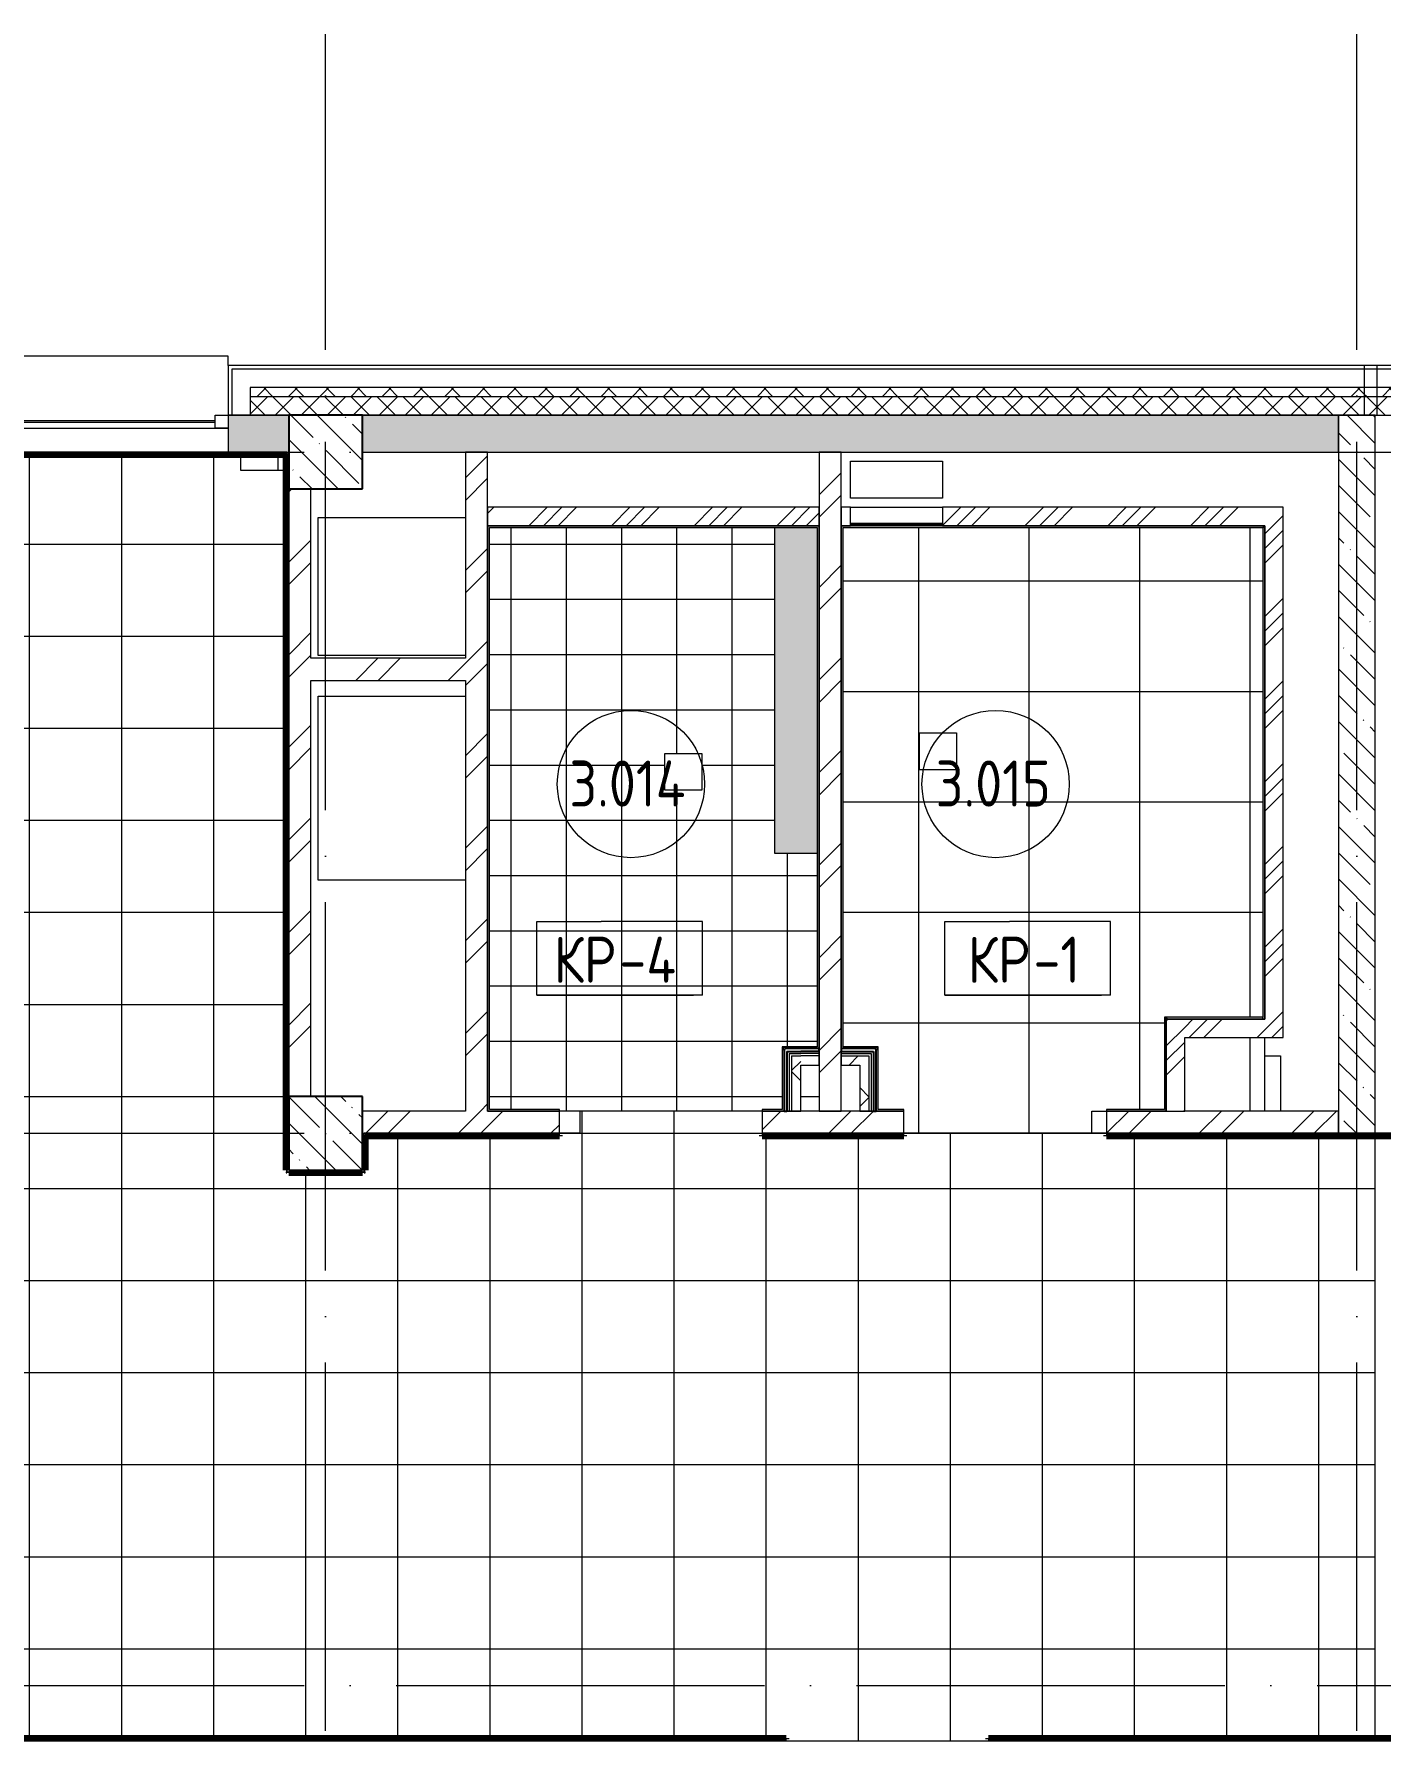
# Model space of a CAD drawing. Header units: millimetres. Extents: x 97 to 215964, y -4577 to 60645.
# Drawn here: x 120765 to 128078, y 51375 to 60645 of the extents above; entities that cross this region are included whole.
import ezdxf

# ---------------------------------------------------------------- set-up
doc = ezdxf.new("R2010")
doc.units = ezdxf.units.MM
doc.linetypes.add('ADSK_Линия сетки', pattern=[2500, 2000, -250, 0, -250])
for name, color, linetype, lineweight in [('A-AREA-____-IDEN', 2, 'Continuous', 20), ('A-FLOR-____-IDEN', 11, 'Continuous', 20), ('A-FLOR-____-OTLN', 192, 'Continuous', 9), ('A-FLOR-____-PATT', 8, 'Continuous', 9), ('A-GENM-____-MCUT', 13, 'Continuous', 9), ('A-GENM-____-OTLN', 13, 'Continuous', 9), ('A-GLAZ-____-MCUT', 151, 'Continuous', 9), ('A-GLAZ-____-OTLN', 151, 'Continuous', 9), ('A-WALL-____-MCUT', 113, 'Continuous', 9), ('A-WALL-____-PATT', 111, 'Continuous', 9), ('A-WALL-FNSH-MCUT', 113, 'Continuous', 9), ('I-WALL-____-OTLN', 2, 'Continuous', 9), ('S-COLS-____-MCUT', 52, 'Continuous', 9), ('S-COLS-____-OTLN', 52, 'Continuous', 9), ('S-GRID-____-OTLN', 1, 'Continuous', 9)]:
    doc.layers.add(name, color=color, linetype=linetype, lineweight=lineweight)
doc.styles.add('GOST Common', font='GOST_Common.ttf', dxfattribs={"width": 0.9, "height": 250})
pattern_1 = [(45, (0, 0), (-251.4472, 251.4472), []), (45, (0, 381), (-251.4472, 251.4472), [])]
pattern_2 = [(45, (0, 0), (-224.5064, 224.5064), []), (45, (79.38, 0), (0, 449.0128), []), (45, (-79.38, 0), (0, 449.0128), [])]
pattern_3 = [(135, (0, 0), (-84.85281, -84.85281), []), (225, (0, 0), (84.85281, -84.85281), [])]
pattern_4 = [(45, (0, 0), (-70.71068, 70.71068), []), (135, (0, 0), (-70.71068, -70.71068), [])]
pattern_5 = [(45, (0, 0), (-141.42136, 141.42136), []), (135, (0, 0), (-141.42136, -141.42136), [])]

# ---------------------------------------------------------------- blocks, each defined once
blk = doc.blocks.new('BSC_Колонна _Прямоугольная - 400x400-V58-О_АИ_ПП_8_400_Целиком')
at = {"layer": 'S-COLS-____-OTLN', "lineweight": 5}
h = blk.add_hatch(dxfattribs=at)
h.set_pattern_fill('FP_67', color=256, style=0, pattern_type=2)
h.set_pattern_definition([(135, (-63549.98, -58375), (-142.5619, -142.5619), []), (135, (-63407.42, -58375), (-142.5619, -142.5619), [252.016, -50.403, 3.353, -47.05])])
h.paths.add_polyline_path([(-200, -200), (200, -200), (200, 200), (-200, 200), (-200, -116.8)])
at = {"layer": 'S-COLS-____-MCUT', "color": 130, "lineweight": 25}
for p, q in [((200, 200), (-200, 200)), ((-200, 200), (-200, -200)), ((200, -200), (200, 200)), ((-200, -200), (200, -200))]:
    blk.add_line(p, q, dxfattribs=at)
blk = doc.blocks.new('BSC_Колонна _Прямоугольная - 400x400-V59-О_АИ_ПП_8_400_Целиком')
at = {"layer": 'S-COLS-____-OTLN', "lineweight": 5}
h = blk.add_hatch(dxfattribs=at)
h.set_pattern_fill('FP_68', color=256, style=0, pattern_type=2)
h.set_pattern_definition([(135, (-63549.98, -54675), (-142.5619, -142.5619), []), (135, (-63407.42, -54675), (-142.5619, -142.5619), [252.016, -50.403, 3.353, -47.05])])
h.paths.add_polyline_path([(-200, -200), (200, -200), (200, 200), (-200, 200), (-200, 163.6)])
at = {"layer": 'S-COLS-____-MCUT', "color": 130, "lineweight": 25}
for p, q in [((200, 200), (-200, 200)), ((-200, 200), (-200, -200)), ((200, -200), (200, 200)), ((-200, -200), (200, -200))]:
    blk.add_line(p, q, dxfattribs=at)
blk = doc.blocks.new('Окно_СКБ_1Ст1 - 120_Окно_СКБ_1Ст_1200_ОКп13-37619678-О_АИ_ПП_8_400_Целиком')
at = {"layer": 'A-GLAZ-____-MCUT', "color": 90}
for p, q in [((-600, -195), (-600, -125)), ((-600, -125), (-530, -125)), ((-530, -125), (-530, -195)), ((530, -195), (530, -125)), ((530, -125), (600, -125)), ((600, -125), (600, -195)), ((-530, -195), (-600, -195)), ((600, -195), (530, -195))]:
    blk.add_line(p, q, dxfattribs=at)
at = {"layer": 'A-GLAZ-____-MCUT', "color": 10, "lineweight": 5}
for p, q in [((530, -155), (-530, -155)), ((530, -165), (-530, -165))]:
    blk.add_line(p, q, dxfattribs=at)
at = {"layer": 'A-GLAZ-____-OTLN', "color": 10, "lineweight": 5}
blk.add_line((-600, -195), (600, -195), dxfattribs=at)
blk = doc.blocks.new('WNW_Отлив1 - Отлив_металлический 2-28598878-О_АИ_ПП_8_400_Целиком')
at = {"layer": 'A-GLAZ-____-OTLN', "color": 10, "lineweight": 5}
for p, q in [((600, 320), (-600, 320)), ((-600, 320), (-600, 270)), ((600, 270), (600, 320))]:
    blk.add_line(p, q, dxfattribs=at)
blk = doc.blocks.new('ASML_АР_Отделка Люка - ВО Отделка люков_Грунтовка 0_Шпатлевка 0_Окраска 0_0-42722003-О_АИ_ПП_8_400_Целиком')
at = {"layer": 'A-GENM-____-MCUT', "color": 130, "lineweight": 25}
for p, q in [((250, 3), (-250, 3)), ((-250, 3), (-250, 0)), ((250, 0), (250, 3)), ((-250, 0), (250, 0))]:
    blk.add_line(p, q, dxfattribs=at)
blk = doc.blocks.new('0083_СОШ675_АР_R22_rvt-1-О_АИ_ПП_8_400_Целиком')
at = {"layer": 'A-FLOR-____-PATT', "lineweight": 5}
h = blk.add_hatch(color=221, dxfattribs=at)
h.paths.add_polyline_path([(66139, 56195), (66220, 56195), (66220, 57965), (65990, 57965), (65990, 56195)])
h.paths.add_polyline_path([(66230, 56195), (66230, 56195), (66230, 56792.7)])
at = {"layer": 'A-WALL-____-PATT', "lineweight": 5}
h = blk.add_hatch(dxfattribs=at)
h.set_pattern_fill('FP_9', color=10, style=0, pattern_type=2)
h.set_pattern_definition(pattern_3)
h.paths.add_polyline_path([(69260, 58675), (69260, 58725), (63140.2, 58725), (63140.2, 58675), (68654.6, 58675)])
h.paths.add_polyline_path([(61700.2, 58675), (61700.2, 58725), (61290, 58725), (61290, 58675), (61422.4, 58675)])
h.paths.add_polyline_path([(60150, 58675), (60150, 58725), (52970.2, 58725), (52970.2, 58675), (59850.2, 58675)])
h.paths.add_polyline_path([(49930.2, 58675), (49930.2, 58725), (48670.2, 58725), (48670.2, 58675), (49788.2, 58675)])
h.paths.add_polyline_path([(51070.2, 58675), (51480.2, 58675), (51480.2, 58725), (51070.2, 58725)])
h.paths.add_polyline_path([(44320.2, 58675), (45630.2, 58675), (45630.2, 58725), (44320.2, 58725)])
h.paths.add_polyline_path([(41280.2, 58675), (41280.2, 58725), (39970.2, 58725), (39970.2, 58675), (40983.8, 58675)])
h.paths.add_polyline_path([(36930, 58675), (36930, 58725), (35620.2, 58725), (35620.2, 58675), (36581.7, 58675)])
h.paths.add_polyline_path([(38468.3, 58675), (38480.2, 58675), (38480.2, 58725), (38070, 58725), (38070, 58675)])
h.paths.add_polyline_path([(32179.5, 58675), (32580.2, 58675), (32580.2, 58725), (31270, 58725), (31270, 58675), (31550.6, 58675)])
h.paths.add_polyline_path([(28230, 58675), (28230, 58725), (24015, 58725), (24015, 58675), (27148.5, 58675)])
h.paths.add_polyline_path([(22025, 58675), (22525, 58675), (22525, 58725), (22025, 58725)])
h.paths.add_polyline_path([(20885, 58675), (20885, 58725), (12870, 58725), (12870, 58675), (20859.7, 58675)])
h.paths.add_polyline_path([(9539.8, 58675), (9830, 58675), (9830, 58725), (8870, 58725), (8870, 58675), (8911, 58675)])
h.paths.add_polyline_path([(7430, 58675), (7430, 58725), (-350, 58725), (-350, 58675), (7024.3, 58675)])
h = blk.add_hatch(dxfattribs=at)
h.set_pattern_fill('FP_9', color=10, style=0, pattern_type=2)
h.set_pattern_definition(pattern_3)
h.paths.add_polyline_path([(77600, 58675), (77600, 58725), (73200, 58725), (73200, 58675), (77458.9, 58675)])
h.paths.add_polyline_path([(70160, 58675), (70160, 58725), (69190, 58725), (69190, 58675), (69912.3, 58675)])
h = blk.add_hatch(dxfattribs=at)
h.set_pattern_fill('FP_16', color=10, style=0, pattern_type=2)
h.set_pattern_definition(pattern_4)
h.paths.add_polyline_path([(69260, 58575), (69260, 58675), (63140.2, 58675), (63140.2, 58575), (69050, 58575)])
h.paths.add_polyline_path([(61290, 58575), (61700.2, 58575), (61700.2, 58675), (61290, 58675)])
h.paths.add_polyline_path([(59250, 58575), (60150, 58575), (60150, 58675), (52970.2, 58675), (52970.2, 58575), (58850, 58575)])
h.paths.add_polyline_path([(51480.2, 58575), (51480.2, 58675), (51070.2, 58675), (51070.2, 58575)])
h.paths.add_polyline_path([(49650, 58575), (49650, 58575), (49930.2, 58575), (49930.2, 58675), (48670.2, 58675), (48670.2, 58575), (49159.3, 58575)])
h.paths.add_polyline_path([(45350, 58575), (45350, 58575), (45630.2, 58575), (45630.2, 58675), (44320.2, 58675), (44320.2, 58575), (44757.1, 58575)])
h.paths.add_polyline_path([(41250, 58575), (41280.2, 58575), (41280.2, 58675), (39970.2, 58675), (39970.2, 58575), (40983.8, 58575)])
h.paths.add_polyline_path([(38468.3, 58575), (38480.2, 58575), (38480.2, 58675), (38070, 58675), (38070, 58575)])
h.paths.add_polyline_path([(36930, 58575), (36930, 58675), (35620.2, 58675), (35620.2, 58575), (36581.7, 58575)])
h.paths.add_polyline_path([(31725, 58575), (32580.2, 58575), (32580.2, 58675), (31270, 58675), (31270, 58575), (31550.6, 58575)])
h.paths.add_polyline_path([(27075, 58575), (28230, 58575), (28230, 58675), (24015, 58675), (24015, 58575), (25890.7, 58575)])
h.paths.add_polyline_path([(22525, 58575), (22525, 58675), (22025, 58675), (22025, 58575), (22431.9, 58575)])
h.paths.add_polyline_path([(20859.7, 58575), (20885, 58575), (20885, 58675), (12870, 58675), (12870, 58575), (19601.9, 58575)])
h.paths.add_polyline_path([(8870, 58575), (9830, 58575), (9830, 58675), (8870, 58675)])
h.paths.add_polyline_path([(7024.3, 58575), (7430, 58575), (7430, 58675), (-300, 58675), (-300, 58575), (4508.8, 58575)])
h = blk.add_hatch(dxfattribs=at)
h.set_pattern_fill('FP_16', color=10, style=0, pattern_type=2)
h.set_pattern_definition(pattern_4)
h.paths.add_polyline_path([(77600, 58575), (77600, 58675), (73200, 58675), (73200, 58575), (77458.9, 58575)])
h.paths.add_polyline_path([(69190, 58575), (70160, 58575), (70160, 58675), (69190, 58675)])
h = blk.add_hatch(dxfattribs=at)
h.set_pattern_fill('FP_69', color=10, style=0, pattern_type=2)
h.set_pattern_definition([(50, (0, 0), (364.3679, -31.8783), [38.1, -419.1]), (355, (0, 0), (-70.4859, 382.1133), [30.48, -335.28]), (100.451, (30.36, -2.66), (293.885, 350.2334), [32.38, -356.18]), (46.184, (0, 101.6), (542.1585, -84.0858), [57.15, -628.65]), (96.636, (45.2, 94.6), (474.805, 494.8554), [48.57, -534.27]), (351.184, (0, 101.6), (474.8102, 494.85), [45.72, -502.92]), (21, (50.8, 76.2), (303.2285, -204.5305), [38.1, -419.1]), (326, (50.8, 76.2), (123.6039, 368.376), [30.48, -335.28]), (71.451, (76.07, 59.16), (426.8341, 163.8427), [32.38, -356.18]), (37.5, (0, 0), (6.17665, 169.11015), [16.764, -314.452, 16.764, -323.596, -336.55]), (37.5, (0, 0), (6.17665, 169.11015), [-671.576, 16.764, -319.786]), (7.5, (0, 0), (133.63888, 200.3615), [16.764, -177.292, 16.764, -306.832, -128.27]), (7.5, (0, 0), (133.63888, 200.3615), [-517.652, 16.764, -111.506]), (327.5, (-113.28, 0), (271.18182, -11.45836), [16.764, -110.236, 16.764, -379.476, -525.78]), (327.5, (-113.28, 0), (271.18182, -11.45836), [-523.24, 16.764, -509.016]), (317.5, (-164.08, 0), (296.2585, 50.85285), [16.764, -148.336, 16.764, -246.38, -373.38]), (317.5, (-164.08, 0), (296.2585, 50.85285), [-428.244, 16.764, -356.616])])
h.paths.add_polyline_path([(69050, 58375), (69050, 58575), (63750, 58575), (63750, 58375), (68654.6, 58375)])
h.paths.add_polyline_path([(63309.1, 58375), (63350, 58375), (63350, 58575), (63020.2, 58575), (63020.2, 58375)])
h.paths.add_polyline_path([(61422.4, 58375), (61820.2, 58375), (61820.2, 58575), (61170, 58575), (61170, 58375)])
h.paths.add_polyline_path([(60270, 58375), (60270, 58575), (59250, 58575), (59250, 58375), (59850.2, 58375)])
h.paths.add_polyline_path([(58850, 58375), (58850, 58575), (54750, 58575), (54750, 58375), (58592.5, 58375)])
h.paths.add_polyline_path([(52850.2, 58375), (54350, 58375), (54350, 58575), (52850.2, 58575)])
h.paths.add_polyline_path([(51045.9, 58375), (51600.2, 58375), (51600.2, 58575), (50950.2, 58575), (50950.2, 58375)])
h.paths.add_polyline_path([(49650, 58375), (49650, 58575), (48550.2, 58575), (48550.2, 58375), (49159.3, 58375)])
h.paths.add_polyline_path([(50050, 58375), (50050.2, 58375), (50050, 58575)])
h.paths.add_polyline_path([(44757.1, 58375), (45350, 58375), (45350, 58575), (44200.2, 58575), (44200.2, 58375)])
h.paths.add_polyline_path([(41400.2, 58375), (41400.2, 58575), (41250, 58575), (41250, 58375)])
h.paths.add_polyline_path([(40355, 58375), (40850, 58375), (40850, 58575), (39850.2, 58575), (39850.2, 58375)])
h.paths.add_polyline_path([(37050, 58375), (37050, 58575), (36350, 58575), (36350, 58375), (36581.7, 58375)])
h.paths.add_polyline_path([(37950, 58375), (38600.2, 58375), (38600.2, 58575), (37950, 58575)])
h.paths.add_polyline_path([(35950, 58375), (35950, 58575), (35500.2, 58575), (35500.2, 58375)])
h.paths.add_polyline_path([(32700.2, 58375), (32700.2, 58575), (31725, 58575), (31725, 58375), (32179.5, 58375)])
h = blk.add_hatch(dxfattribs=at)
h.set_pattern_fill('FP_8', color=10, style=0, pattern_type=2)
h.set_pattern_definition([(135, (0, 0), (-142.5612, -142.5612), []), (135, (142.56, 0), (-142.5612, -142.5612), [252.016, -50.403, 3.353, -47.05])])
h.paths.add_polyline_path([(69050, 54675), (69250, 54675), (69250, 58575), (69050, 58575), (69050, 54838.6)])
h = blk.add_hatch(dxfattribs=at)
h.set_pattern_fill('FP_7', color=10, style=0, pattern_type=2)
h.set_pattern_definition(pattern_1)
h.paths.add_polyline_path([(64310, 54795), (64430, 54795), (64430, 58375), (64310, 58375), (64310, 54838.6)])
h = blk.add_hatch(dxfattribs=at)
h.set_pattern_fill('FP_7', color=10, style=0, pattern_type=2)
h.set_pattern_definition(pattern_1)
h.paths.add_polyline_path([(66230, 54795), (66350, 54795), (66350, 58375), (66230, 58375), (66230, 54838.6)])
h = blk.add_hatch(dxfattribs=at)
h.set_pattern_fill('FP_7', color=10, style=0, pattern_type=2)
h.set_pattern_definition(pattern_1)
h.paths.add_polyline_path([(63470, 54875), (63470, 58175), (63350, 58175), (63350, 54875)])
h = blk.add_hatch(dxfattribs=at)
h.set_pattern_fill('FP_11', color=10, style=0, pattern_type=2)
h.set_pattern_definition(pattern_2)
h.paths.add_polyline_path([(66230, 57975), (66230, 58075), (64430, 58075), (64430, 57975), (66139, 57975)])
h = blk.add_hatch(dxfattribs=at)
h.set_pattern_fill('FP_11', color=10, style=0, pattern_type=2)
h.set_pattern_definition(pattern_2)
h.paths.add_polyline_path([(68650, 57975), (68650, 58075), (66900, 58075), (66900, 57975), (67396.8, 57975)])
h.paths.add_polyline_path([(66400, 57975), (66400, 58075), (66350, 58075), (66350, 57975)])
h = blk.add_hatch(dxfattribs=at)
h.set_pattern_fill('FP_11', color=10, style=0, pattern_type=2)
h.set_pattern_definition(pattern_2)
h.paths.add_polyline_path([(68650, 55195), (68750, 55195), (68750, 58075), (68650, 58075), (68650, 55295)])
h = blk.add_hatch(dxfattribs=at)
h.set_pattern_fill('FP_7', color=10, style=0, pattern_type=2)
h.set_pattern_definition(pattern_1)
h.paths.add_polyline_path([(64310, 57135), (64310, 57255), (63470, 57255), (63470, 57135), (63623.5, 57135)])
h = blk.add_hatch(dxfattribs=at)
h.set_pattern_fill('FP_11', color=10, style=0, pattern_type=2)
h.set_pattern_definition(pattern_2)
h.paths.add_polyline_path([(68115, 54795), (68215, 54795), (68215, 55295), (68120, 55295), (68120, 55290), (68115, 55290), (68115, 54838.6)])
h = blk.add_hatch(dxfattribs=at)
h.set_pattern_fill('FP_11', color=10, style=0, pattern_type=2)
h.set_pattern_definition(pattern_2)
h.paths.add_polyline_path([(68650, 55195), (68650, 55295), (68215, 55295), (68215, 55195)])
h = blk.add_hatch(dxfattribs=at)
h.set_pattern_fill('FP_17', color=252, style=0, pattern_type=2)
h.set_pattern_definition(pattern_5)
h.paths.add_polyline_path([(66080, 54795), (66130, 54795), (66130, 55095), (66080, 55095), (66080, 54838.6)])
h = blk.add_hatch(dxfattribs=at)
h.set_pattern_fill('FP_17', color=252, style=0, pattern_type=2)
h.set_pattern_definition(pattern_5)
h.paths.add_polyline_path([(66450, 55045), (66450, 55095), (66350, 55095), (66350, 55045)])
h = blk.add_hatch(dxfattribs=at)
h.set_pattern_fill('FP_17', color=252, style=0, pattern_type=2)
h.set_pattern_definition(pattern_5)
h.paths.add_polyline_path([(66450, 54795), (66500, 54795), (66500, 55095), (66450, 55095), (66450, 54838.6)])
h = blk.add_hatch(dxfattribs=at)
h.set_pattern_fill('FP_7', color=10, style=0, pattern_type=2)
h.set_pattern_definition(pattern_1)
h.paths.add_polyline_path([(69050, 54675), (69050, 54795), (67790, 54795), (67790, 54675)])
h.paths.add_polyline_path([(66139, 54675), (66690, 54675), (66690, 54795), (65920, 54795), (65920, 54675)])
h.paths.add_polyline_path([(64820, 54675), (64820, 54795), (63750, 54795), (63750, 54675)])
at = {"layer": 'A-FLOR-____-OTLN', "color": 90}
for p, q in [((63290, 58360), (63290, 58274.8)), ((66400, 58125), (66400, 58325)), ((66400, 58325), (66900, 58325)), ((66900, 58325), (66900, 58125)), ((66900, 58125), (66400, 58125)), ((63510, 57270), (63510, 58019.8)), ((63510, 58019.8), (64310, 58019.8)), ((65990, 56195), (65990, 57965)), ((64310, 57270), (63510, 57270)), ((63510, 56049.8), (63510, 57050)), ((63510, 57050), (64310, 57050)), ((66775.2, 56650), (66775.2, 56850)), ((66220, 56195), (65990, 56195)), ((64310, 56049.8), (63510, 56049.8)), ((68650, 55095), (68735, 55095)), ((68735, 55095), (68735, 54795))]:
    blk.add_line(p, q, dxfattribs=at)
at = {"layer": 'A-WALL-____-MCUT', "color": 10, "lineweight": 5}
for p, q in [((63040.2, 58825), (63040.2, 58575)), ((69260, 58825), (63040.2, 58825)), ((70260, 58825), (69190, 58825)), ((63140.2, 58725), (63140.2, 58675)), ((69260, 58725), (63140.2, 58725)), ((70160, 58725), (69190, 58725)), ((63140.2, 58675), (63140.2, 58575)), ((69260, 58675), (63140.2, 58675)), ((70160, 58675), (69190, 58675)), ((66067.5, 55107.5), (66067.5, 54795)), ((66067.5, 55107.5), (66080, 55107.5)), ((66080, 55107.5), (66130, 55107.5)), ((66230, 55107.5), (66130, 55107.5)), ((66350, 55107.5), (66450, 55107.5)), ((66450, 55107.5), (66500, 55107.5)), ((66500, 55107.5), (66512.5, 55107.5)), ((66512.5, 55107.5), (66512.5, 54795)), ((68115, 54795), (68215, 54795))]:
    blk.add_line(p, q, dxfattribs=at)
at = {"layer": 'A-WALL-____-MCUT', "color": 90}
for p, q in [((69190, 58725), (69190, 58675)), ((69260, 58675), (69260, 58725)), ((69190, 58675), (69190, 58575)), ((69260, 58575), (69260, 58675)), ((69050, 58575), (69260, 58575)), ((69190, 58575), (69500, 58575))]:
    blk.add_line(p, q, dxfattribs=at)
at = {"layer": 'A-WALL-____-MCUT', "color": 50, "lineweight": 13}
for p, q in [((63020.2, 58575), (63040.2, 58575)), ((63020.2, 58575), (63020.2, 58375)), ((63040.2, 58575), (63020.2, 58575)), ((63040.2, 58575), (63140.2, 58575)), ((63140.2, 58575), (63040.2, 58575)), ((63140.2, 58575), (63350, 58575)), ((63350, 58575), (63140.2, 58575)), ((63750, 58575), (69050, 58575)), ((69050, 58575), (63750, 58575)), ((69050, 58575), (69050, 54675)), ((69250, 58575), (69050, 58575)), ((69050, 58375), (69050, 58575)), ((69250, 54675), (69250, 58575)), ((63020.2, 58375), (63350, 58375)), ((63750, 58375), (69050, 58375)), ((64310, 58375), (64310, 57255)), ((64430, 58375), (64310, 58375)), ((64430, 54795), (64430, 58375)), ((66230, 58375), (66230, 54795)), ((66350, 58375), (66230, 58375)), ((66350, 54795), (66350, 58375)), ((63350, 58175), (63350, 54875)), ((63470, 57255), (63470, 58175)), ((66230, 58075), (64430, 58075)), ((64430, 58075), (64430, 57975)), ((66230, 57975), (66230, 58075)), ((66400, 58075), (66350, 58075)), ((66350, 58075), (66350, 57975)), ((66400, 57985), (66400, 58075)), ((68650, 58075), (66900, 58075)), ((66900, 58075), (66900, 57985)), ((68750, 58075), (68650, 58075)), ((68750, 55195), (68750, 58075)), ((64430, 57975), (66230, 57975)), ((66350, 57975), (66400, 57975)), ((66400, 57975), (66400, 57982)), ((66900, 57982), (66900, 57975)), ((66900, 57975), (68650, 57975)), ((68650, 57975), (68650, 55295)), ((64310, 57255), (63470, 57255)), ((63470, 54875), (63470, 57135)), ((63470, 57135), (64310, 57135)), ((64310, 57135), (64310, 54795)), ((68115, 55290), (68115, 54795)), ((68215, 55295), (68120, 55295)), ((68650, 55295), (68215, 55295)), ((68215, 54795), (68215, 55195)), ((68215, 55195), (68650, 55195)), ((68650, 55195), (68750, 55195)), ((66080, 55095), (66080, 54795)), ((66080, 55095), (66130, 55095)), ((66230, 55095), (66130, 55095)), ((66230, 55045), (66230, 55095)), ((66350, 55095), (66350, 55045)), ((66350, 55095), (66450, 55095)), ((66450, 55095), (66500, 55095)), ((66500, 55095), (66500, 54795)), ((66130, 54795), (66130, 55045)), ((66130, 55045), (66230, 55045)), ((66350, 55045), (66450, 55045)), ((66450, 55045), (66450, 54795)), ((64310, 54795), (63750, 54795)), ((64820, 54795), (64430, 54795)), ((64820, 54675), (64820, 54795)), ((66690, 54795), (65920, 54795)), ((65920, 54795), (65920, 54675)), ((66080, 54795), (66130, 54795)), ((66230, 54795), (66350, 54795)), ((66450, 54795), (66500, 54795)), ((66690, 54675), (66690, 54795)), ((68115, 54795), (67790, 54795)), ((67790, 54795), (67790, 54675)), ((69050, 54795), (68215, 54795)), ((69050, 54675), (69050, 54795)), ((63750, 54675), (64820, 54675)), ((65920, 54675), (66690, 54675)), ((67790, 54675), (69050, 54675)), ((69050, 54675), (69250, 54675))]:
    blk.add_line(p, q, dxfattribs=at)
at = {"layer": 'A-WALL-____-MCUT', "color": 130, "lineweight": 25}
for p, q in [((66040, 55130), (66040, 54795)), ((66055, 55135), (66045, 55135)), ((66067.5, 55135), (66055, 55135)), ((66055, 55120), (66055, 54795)), ((66055, 55120), (66067.5, 55120)), ((66080, 55135), (66067.5, 55135)), ((66067.5, 55120), (66130, 55120)), ((66130, 55135), (66080, 55135)), ((66230, 55135), (66130, 55135)), ((66230, 55120), (66130, 55120)), ((66230, 55120), (66230, 55135)), ((66450, 55135), (66350, 55135)), ((66350, 55135), (66350, 55120)), ((66350, 55120), (66450, 55120)), ((66500, 55135), (66450, 55135)), ((66450, 55120), (66512.5, 55120)), ((66512.5, 55135), (66500, 55135)), ((66525, 55135), (66512.5, 55135)), ((66512.5, 55120), (66525, 55120)), ((66535, 55135), (66525, 55135)), ((66525, 55120), (66525, 54795)), ((66540, 54795), (66540, 55130)), ((66040, 54795), (66055, 54795)), ((66525, 54795), (66540, 54795))]:
    blk.add_line(p, q, dxfattribs=at)
at = {"layer": 'A-WALL-FNSH-MCUT', "color": 90}
for p, q in [((69260, 58845), (63020.2, 58845)), ((63020.2, 58845), (63020.2, 58575)), ((70280, 58845), (69190, 58845)), ((69190, 58845), (69190, 58825)), ((69190, 58825), (69190, 58725)), ((69260, 58825), (69260, 58845)), ((69260, 58725), (69260, 58825)), ((66230, 55107.5), (66230, 55120)), ((66230, 55095), (66230, 55107.5)), ((66350, 55120), (66350, 55107.5)), ((66350, 55107.5), (66350, 55095)), ((66055, 54795), (66067.5, 54795)), ((66067.5, 54795), (66080, 54795)), ((66500, 54795), (66512.5, 54795)), ((66512.5, 54795), (66525, 54795))]:
    blk.add_line(p, q, dxfattribs=at)
at = {"layer": 'I-WALL-____-OTLN', "color": 90}
for p, q in [((63020.2, 58375), (61820.2, 58375)), ((66400, 58075), (66900, 58075))]:
    blk.add_line(p, q, dxfattribs=at)
at = {"layer": 'A-GENM-____-OTLN', "color": 90, "lineweight": 9, "rotation": 180}
blk.add_blockref('ASML_АР_Отделка Люка - ВО Отделка люков_Грунтовка 0_Шпатлевка 0_Окраска 0_0-42722003-О_АИ_ПП_8_400_Целиком', (66650, 57985), dxfattribs=at)
at = {"layer": 'A-GLAZ-____-OTLN', "color": 90, "lineweight": 9}
for name, p in [('WNW_Отлив1 - Отлив_металлический 2-28598878-О_АИ_ПП_8_400_Целиком', (62420.2, 58575)), ('Окно_СКБ_1Ст1 - 120_Окно_СКБ_1Ст_1200_ОКп13-37619678-О_АИ_ПП_8_400_Целиком', (62420.2, 58700))]:
    blk.add_blockref(name, p, dxfattribs=at)
at = {"layer": 'S-COLS-____-OTLN', "color": 90, "lineweight": 9}
for name, p in [('BSC_Колонна _Прямоугольная - 400x400-V58-О_АИ_ПП_8_400_Целиком', (63550, 58375)), ('BSC_Колонна _Прямоугольная - 400x400-V59-О_АИ_ПП_8_400_Целиком', (63550, 54675))]:
    blk.add_blockref(name, p, dxfattribs=at)
blk = doc.blocks.new('BSC_Колонна _Прямоугольная - ПР-1_Профиль торцевой для плитки-3497357-О_АИ_ПП_8_400_Целиком')
at = {"layer": 'S-COLS-____-MCUT'}
for p, q in [((5, 5), (-5, 5)), ((-5, 5), (-5, -5)), ((5, -5), (5, 5)), ((-5, -5), (5, -5))]:
    blk.add_line(p, q, dxfattribs=at)
blk = doc.blocks.new('ADSK_Марка_Перекрытие - Типоразмер_ADSK_Марка-158127-О_АИ_ПП_8_400_Целиком')
at = {"layer": 'A-FLOR-____-IDEN'}
for p, q in [((-4.5, 4), (-1, 4)), ((-4.5, 0), (-4.5, 4)), ((4.5, 4), (-1, 4)), ((4.5, 0), (4.5, 4)), ((4.5, 0), (-4.5, 0)), ((-4.5, 0), (4, 0))]:
    blk.add_line(p, q, dxfattribs=at)
blk = doc.blocks.new('ADSK_Марка_Помещение_ОдноЗначение - Номер-159740-О_АИ_ПП_8_400_Целиком')
at = {"layer": 'A-AREA-____-IDEN'}
blk.add_circle((0, 0), 4, dxfattribs=at)

msp = doc.modelspace()

# ---------------------------------------------------------------- hatches: boundary and pattern name
at = {"layer": 'A-FLOR-____-PATT'}
h = msp.add_hatch(dxfattribs=at)
h.set_pattern_fill('FP_199', color=256, style=0, pattern_type=2)
h.set_pattern_definition([(0, (109740.37, 54875), (0, 500), []), (90, (109740.37, 54875), (-500, 3e-14), [])])
h.paths.add_polyline_path([(113347.887824, 51375.000586), (113347.915173, 51374.999414), (113617.089904, 51374.999414)])
h.paths.add_polyline_path([(125947.887824, 51374.999414), (125947.887824, 51390.000586), (128047.865903, 51390.000586), (128047.865903, 54660.000586), (126587.910289, 54660.000586), (126587.910289, 54675), (125487.910289, 54675), (125487.910289, 54660.000586), (124717.887824, 54660.000586), (124717.881378, 54795), (123727.865903, 54795), (123727.865903, 54675), (123617.887824, 54675), (123617.887824, 54660.000586), (122562.875878, 54660.000586), (122562.875878, 54475), (122557.875878, 54475), (122557.875878, 54465), (122547.875878, 54465), (122547.865903, 54460), (122147.875878, 54460), (122147.865903, 54465), (122137.875878, 54465), (122137.875878, 54474.999414), (122132.875878, 54474.999414), (122132.875878, 58274.820999), (121887.875878, 58274.820999), (121887.875878, 58360.011786), (120477.865903, 58360.011786), (120477.865903, 58109.999414), (120462.865903, 58109.999414), (120462.887824, 57009.999414), (120477.865903, 57009.999414), (120477.865903, 54675.000586), (120472.865903, 54675.000586), (120472.865903, 54665.000586), (120462.865903, 54665.000586), (120462.865903, 54660.000586), (118062.865903, 54660.000586), (118062.865903, 54475.000586), (118057.865903, 54475), (118057.865903, 54465.000586), (118047.865903, 54465.000586), (118047.865903, 54460.000586), (117647.865903, 54460.000586), (117647.865903, 54465.000586), (117637.865903, 54465.000586), (117637.865903, 54475.000586), (117632.865903, 54475.000586), (117632.865903, 54655.001172), (117105.666932, 54655.001172), (117105.666932, 54660.000586), (113562.865903, 54660.000586), (113562.865903, 54475.000586), (113557.865903, 54475), (113557.865903, 54465.000586), (113547.865903, 54465.000586), (113547.865903, 54460.000586), (113147.865903, 54460.000586), (113147.865903, 54465.000586), (113137.865903, 54465.000586), (113137.865903, 54474.999414), (113132.865903, 54474.999414), (113132.865903, 54660.000586), (112277.865903, 54660.000586), (112277.865903, 54665.000586), (112267.865903, 54665.000586), (112267.865903, 54675.000586), (112262.865903, 54675.874627), (112262.865903, 55039.999414), (112277.865903, 55039.999414), (112277.865903, 55709.999414), (112262.865903, 55709.999414), (112262.865903, 56254.999414), (112277.865903, 56254.999414), (112277.865903, 56924.999414), (112262.865903, 56924.999414), (112262.865903, 57369.999414), (112277.865903, 57369.999414), (112277.865903, 58039.999414), (112262.865903, 58039.999414), (112262.865903, 58360), (108863.094875, 58360), (108863.094875, 58168.000586), (108858.094875, 58168.000586), (108858.094875, 58158.000586), (108848.094875, 58158.000586), (108847.865756, 58153.000586), (108447.865903, 58153.000586), (108447.844094, 58158.000586), (108437.865903, 58158.000586), (108437.865903, 58168.000586), (108432.865903, 58168.000586), (108432.865903, 58360), (104563.094875, 58360), (104563.094875, 58168.000586), (104558.094875, 58168.000586), (104558.094875, 58158.000586), (104548.094875, 58158.000586), (104547.865903, 58153.000586), (104147.887824, 58153.000586), (104147.844094, 58158.000586), (104137.887824, 58158.000586), (104137.887824, 58168.000586), (104132.887824, 58168.000586), (104132.887824, 58360), (100063.094875, 58360), (100063.094875, 58168.001172), (100058.094875, 58168.001172), (100058.094875, 58158.001172), (100048.094875, 58158.001172), (100047.844127, 58153.001172), (99647.865903, 58153.001172), (99647.844094, 58158.001172), (99637.865903, 58158.001172), (99637.865903, 58168.001172), (99632.865903, 58168.001172), (99632.865903, 58360.05818), (95163.116796, 58359.997374), (95163.116796, 58175.000586), (95158.116796, 58175), (95158.116796, 58165.000586), (95148.116796, 58165.000586), (95147.865803, 58160.000586), (94747.865903, 58160.000586), (94747.83858, 58165.000586), (94737.865903, 58165.000586), (94737.865903, 58175.000586), (94732.865903, 58175.903658), (94732.865903, 58360.05818), (91447.865903, 58359.153685), (91447.865903, 58099.999414), (91432.865903, 58099.999414), (91432.887824, 57429.999414), (91447.865903, 57429.999414), (91447.865903, 55609.999414), (91432.865903, 55609.999414), (91432.887824, 54939.999414), (91447.865903, 54939.999414), (91447.865903, 54374.999707), (91232.865903, 54374.999707), (91232.887824, 51674.999707), (91447.865903, 51674.999707), (91448.898748, 51390.000586), (95747.865903, 51390.000586), (95748.201936, 51374.999414), (98247.865903, 51374.999414), (98247.865903, 51390.000586), (105097.887824, 51390.000586), (105097.887824, 51375.000586), (106197.887824, 51374.999414), (106197.887824, 51390.000586), (111897.926742, 51390.000586), (111898.372184, 51374.999414), (112997.926742, 51374.999414), (112997.926742, 51390.000586), (114082.887824, 51390.000586), (114082.889081, 51375.000586), (116082.887824, 51374.999414), (116082.887824, 51390.000586), (124847.887824, 51390.000586), (124847.889934, 51375.000586), (124936.928693, 51375.000586)])
h.paths.add_polyline_path([(118167.865903, 51375), (118167.862527, 51375.000586), (118047.887824, 51375.000586)])
h.paths.add_polyline_path([(108586.050442, 54460), (108447.865903, 54460), (108447.865903, 54465), (108437.865903, 54465), (108437.865903, 54475), (108432.865903, 54475), (108432.865903, 54874.999414), (108437.865903, 54875), (108437.865903, 54885), (108447.865903, 54885), (108447.865903, 54890), (108847.843981, 54890), (108847.865903, 54885.000548), (108857.843981, 54885), (108857.843981, 54875), (108862.843981, 54874.124786), (108862.843981, 54474.999414), (108857.843981, 54474.999414), (108857.843981, 54465), (108847.843981, 54465), (108847.843981, 54460), (108763.581251, 54460)])
h.paths.add_polyline_path([(104147.865903, 54460), (104147.865903, 54465), (104137.865903, 54465), (104137.865903, 54474.999414), (104132.865903, 54475), (104132.865903, 54874.999414), (104137.865903, 54875), (104137.865903, 54885), (104147.865903, 54885), (104147.865903, 54890), (104547.843981, 54890), (104547.865903, 54885.000548), (104557.843981, 54885), (104557.843981, 54875), (104562.843981, 54874.999414), (104562.843981, 54475), (104557.843981, 54475), (104557.843981, 54465), (104547.843981, 54465), (104547.843981, 54460), (104484.408705, 54460)])
h.paths.add_polyline_path([(99647.865903, 54460), (99647.865903, 54465), (99637.865903, 54465), (99637.865903, 54475), (99632.865903, 54475), (99632.865903, 54874.999414), (99637.865903, 54875.000586), (99637.865903, 54885.000586), (99647.865903, 54885.000586), (99647.865903, 54890.000586), (100047.865803, 54890.000586), (100047.865903, 54885.000586), (100057.865903, 54885.000586), (100057.865903, 54875.000586), (100062.865903, 54874.999414), (100062.865903, 54475), (100057.865903, 54474.999414), (100057.865903, 54465), (100047.865903, 54465), (100047.865903, 54460), (100006.182048, 54460)])
h.paths.add_polyline_path([(94747.865903, 54460.000586), (94747.865903, 54465.000586), (94737.865903, 54465.000586), (94737.865903, 54475.000586), (94732.865903, 54475.000586), (94732.865903, 54875.000586), (94737.865903, 54875.000586), (94737.865903, 54885.000586), (94747.865903, 54885.000586), (94747.865903, 54890.000586), (95147.865903, 54890.000586), (95147.865903, 54885.000586), (95157.865903, 54885.000586), (95157.865903, 54875.000586), (95162.865903, 54874.999414), (95162.865903, 54474.999414), (95157.865903, 54474.999414), (95157.865903, 54465.000586), (95147.865903, 54465.000586), (95147.865903, 54460.000586), (95129.869685, 54460.000586)])
h.paths.add_polyline_path([(104183.890913, 58168.000586), (104548.094389, 58168.001072), (104547.865903, 58175), (104147.887824, 58174.638313), (104148.692441, 58168.000586)])
h.paths.add_polyline_path([(108847.017489, 58168.000586), (108848.094875, 58168.000586), (108847.865903, 58175.000586), (108447.865903, 58175), (108447.865903, 58168.000586), (108586.050442, 58168.000586)])
h.paths.add_polyline_path([(99781.731384, 58168.001172), (100048.094875, 58168.001172), (100047.843981, 58175), (99647.865903, 58175), (99647.865903, 58168.001172)])
h.paths.add_polyline_path([(95147.87909, 58175.000586), (95148.116796, 58175.011151), (95147.865903, 58175.000586)])
h = msp.add_hatch(dxfattribs=at)
h.set_pattern_fill('FP_153', color=256, style=0, pattern_type=2)
h.set_pattern_definition([(0, (123955.4, 56675), (0, 300), []), (90, (123955.4, 56675), (-300, 2e-14), [])])
h.paths.add_polyline_path([(124936.928693, 54795), (125027.887824, 54795), (125027.865903, 55045), (124927.865903, 55045), (124927.865903, 54795)])
h.paths.add_polyline_path([(123617.887824, 54795.000586), (124717.887824, 54795.000586), (124717.887824, 54805.000586), (124827.865903, 54805.000586), (124827.865903, 55145.000587), (125017.865903, 55145.000587), (125017.865903, 56195), (124787.887824, 56195), (124787.887824, 57965), (123237.865903, 57965), (123237.865903, 54805.000586), (123617.887824, 54805.000586)])
h.paths.add_polyline_path([(124390.639803, 56538.708215), (124190.639803, 56538.708215), (124190.639803, 56738.708215), (124390.639803, 56738.708215)])
h = msp.add_hatch(dxfattribs=at)
h.set_pattern_fill('FP_154', color=256, style=0, pattern_type=2)
h.set_pattern_definition([(180, (126167.9, 56475), (-7e-14, -600), []), (270, (126167.9, 56475), (600, 4e-14), [])])
h.paths.add_polyline_path([(126507.887824, 54675), (126507.887824, 54795), (126587.910289, 54795), (126587.910289, 54805.000586), (126902.926742, 54805.000586), (126902.926742, 55305.000586), (127437.865903, 55305.021922), (127437.865903, 57965), (125157.865903, 57965), (125157.865903, 55145.000587), (125347.865903, 55145.000587), (125347.865903, 54805.000586), (125487.910289, 54805.000586), (125487.910289, 54675.000586), (126194.688559, 54675)])
h.paths.add_polyline_path([(125247.865903, 54795), (125247.865903, 55045), (125147.887824, 55045), (125147.887824, 54795)])
h.paths.add_polyline_path([(127447.887824, 54795), (127447.887824, 55195), (127012.926742, 55195), (127012.926742, 54795)])
h.paths.add_polyline_path([(127447.865903, 55295.000586), (127447.887824, 55295.000586), (127447.865903, 55295.021922)])
h.paths.add_polyline_path([(125773.045249, 56650), (125573.045249, 56650), (125573.045249, 56850), (125773.045249, 56850), (125773.045249, 56792.672901)])
at = {"layer": 'A-WALL-____-PATT'}
h = msp.add_hatch(color=7, dxfattribs=at)
h.paths.add_polyline_path([(122106.968996, 58365.011786), (122137.875878, 58365.011786), (122137.875878, 58375.011786), (121818.117261, 58375.011786), (121818.117261, 58365.011786)])
h.paths.add_polyline_path([(120472.865903, 58365.011786), (120618.117261, 58365.011786), (120618.117261, 58375.011786), (120472.865903, 58375.011786)])
for points in [[(122147.875878, 54465), (122147.865903, 58365.011786), (122137.875878, 58365.011786), (122137.875878, 54465), (122147.865903, 54465)], [(123679.168828, 57965), (125017.865903, 57965), (125017.865903, 57975), (123227.865903, 57975), (123227.865903, 57965), (123237.865903, 57965)], [(123237.865903, 54795.000586), (123237.865903, 57965), (123227.865903, 57965), (123227.865903, 54795.000586)], [(125027.865903, 55135.000587), (125027.865903, 57975), (125017.865903, 57975), (125017.865903, 55135.000587)], [(127437.865903, 57965), (127447.865903, 57965), (127447.865903, 57975), (125147.865903, 57975), (125147.865903, 57965), (126194.688559, 57965)], [(125157.865903, 55135.000587), (125157.865903, 57965), (125147.865903, 57965), (125147.865903, 55135.000587)], [(127447.865903, 55295.000586), (127447.865903, 57965), (127437.865903, 57965), (127437.865903, 55295.000586)], [(127437.865903, 55295.000586), (127437.865903, 55305.000586), (126902.926742, 55305.000586), (126902.926742, 55295.000586), (126907.926742, 55295.000586), (126907.926742, 55300.000586), (126917.926742, 55300.000586), (126917.926742, 55295.000586)], [(126902.926742, 54805.000586), (126912.926742, 54805.000586), (126912.926742, 55290.000586), (126907.926742, 55290.000586), (126907.926742, 55295.000586), (126902.926742, 55295.000586), (126902.926742, 54838.611208)], [(124827.865903, 54805.000586), (124837.865903, 54805.000586), (124837.714387, 55130.000587), (124832.865903, 55130.000587), (124832.865903, 55140.000587), (124837.865903, 55140.000587), (124837.865903, 55145.000587), (124827.865903, 55145.000587), (124827.865903, 54838.611208)], [(124936.928693, 55135.000587), (125017.865903, 55135.000587), (125017.865903, 55145.000587), (124837.865903, 55145.000587), (124837.865903, 55140.000587), (124842.865903, 55140.000587), (124842.865903, 55135.000587)], [(125332.865903, 55135.000587), (125332.865903, 55140.000587), (125337.865903, 55140.000587), (125337.865903, 55145.000587), (125157.865903, 55145.000587), (125157.865903, 55135.000587), (125251.364112, 55135.000587)], [(125337.865903, 54805.000586), (125347.865903, 54805.000586), (125347.865903, 55145.000587), (125337.865903, 55145.000587), (125337.865903, 55140.000587), (125342.865903, 55140.000587), (125342.865903, 55130.000587), (125337.865903, 55130.000587), (125337.865903, 54838.611208)], [(122557.875878, 54465), (122557.875878, 54665.000586), (122547.875878, 54665.000586), (122547.875878, 54465)], [(128297.843981, 54665.000586), (128297.843981, 54675.000586), (126772.875878, 54675.000586), (126772.875878, 54665.000586)], [(122147.875878, 54465), (122547.875878, 54465), (122547.865903, 54475), (122147.875878, 54475)]]:
    msp.add_hatch(color=7, dxfattribs=at).paths.add_polyline_path(points)
h = msp.add_hatch(color=7, dxfattribs=at)
h.paths.add_polyline_path([(123617.887824, 54795.000586), (123617.887824, 54805.000586), (123237.865903, 54805.000586), (123237.865903, 54795.000586)])
h.paths.add_polyline_path([(124837.865903, 54795.000586), (124837.865903, 54805.000586), (124717.887824, 54805.000586), (124717.887824, 54795.000586)])
h = msp.add_hatch(color=7, dxfattribs=at)
h.paths.add_polyline_path([(126587.910289, 54795.000586), (126912.926742, 54795.000586), (126912.926742, 54805.000586), (126587.910289, 54805.000586)])
h.paths.add_polyline_path([(125337.865903, 54795.000586), (125487.910289, 54795.000586), (125487.910289, 54805.000586), (125337.865903, 54805.000586)])
h = msp.add_hatch(color=7, dxfattribs=at)
h.paths.add_polyline_path([(125292.875878, 54665.000586), (125292.875878, 54675.000586), (124717.887824, 54675.000586), (124717.887824, 54665.000586), (124936.928693, 54665.000586)])
h.paths.add_polyline_path([(123617.887824, 54665.000586), (123617.887824, 54675.000586), (122557.875878, 54675.000586), (122557.875878, 54665.000586)])
h = msp.add_hatch(color=7, dxfattribs=at)
h.paths.add_polyline_path([(125292.875878, 54665.000586), (125487.910289, 54665.000586), (125487.910289, 54675.000586), (125292.875878, 54675.000586)])
h.paths.add_polyline_path([(126772.875878, 54665.000586), (126772.875878, 54675.000586), (126587.910289, 54675.000586), (126587.910289, 54665.000586)])
h = msp.add_hatch(color=7, dxfattribs=at)
h.paths.add_polyline_path([(128297.887824, 51375.000586), (128297.887824, 51385.000586), (125947.887824, 51385.000586), (125947.887824, 51375.000586), (127452.448424, 51375.000586)])
h.paths.add_polyline_path([(124847.887824, 51375.000586), (124847.887824, 51385.000586), (116082.887824, 51385.000586), (116082.887824, 51375.000586), (123679.168828, 51375.000586)])
h.paths.add_polyline_path([(114082.887824, 51375.000586), (114082.887824, 51385.000586), (113347.887824, 51385.000586), (113347.887824, 51375.000586), (113617.089904, 51375.000586)])

# ---------------------------------------------------------------- linework, layer by layer
at = {"layer": 'A-FLOR-____-OTLN'}
for p, q in [((121887.875878, 58274.820999), (121887.875878, 58360.011786)), ((122132.875878, 58274.820999), (121887.875878, 58274.820999)), ((125573.045249, 56650), (125573.045249, 56850)), ((125573.045249, 56850), (125773.045249, 56850)), ((125773.045249, 56850), (125773.045249, 56650)), ((124190.639803, 56538.708215), (124190.639803, 56738.708215)), ((124190.639803, 56738.708215), (124390.639803, 56738.708215)), ((124390.639803, 56738.708215), (124390.639803, 56538.708215)), ((125773.045249, 56650), (125573.045249, 56650)), ((124390.639803, 56538.708215), (124190.639803, 56538.708215)), ((127447.887824, 54795), (127447.887824, 55195)), ((124717.887824, 54795), (123617.887824, 54795)), ((123727.865903, 54795), (123727.865903, 54675)), ((126507.887824, 54675), (126507.887824, 54795)), ((126507.887824, 54795), (126587.910289, 54795)), ((123727.865903, 54675), (123617.887824, 54675)), ((125487.910289, 54675), (126507.887824, 54675)), ((126587.910289, 54675), (125487.910289, 54675)), ((128047.865903, 51390.000586), (128047.865903, 54660.000586))]:
    msp.add_line(p, q, dxfattribs=at)
at = {"layer": 'A-WALL-____-MCUT', "color": 7}
for p, q in [((122137.875878, 58375.011786), (121818.117261, 58375.011786)), ((121818.117261, 58375.011786), (121818.117261, 58365.011786)), ((121818.117261, 58365.011786), (122147.865903, 58365.011786)), ((122137.875878, 58375.011786), (122137.875878, 54465)), ((122147.875878, 54875), (122147.875878, 58175.000586)), ((122547.875878, 54665.000586), (123617.887824, 54665.000586)), ((123617.887824, 54675.000586), (122557.875878, 54675.000586)), ((122557.875878, 54465), (122557.875878, 54675.000586)), ((123617.887824, 54665.000586), (123617.887824, 54675.000586)), ((125487.910289, 54675.000586), (124717.887824, 54675.000586)), ((124717.887824, 54675.000586), (124717.887824, 54665.000586)), ((124717.887824, 54665.000586), (125487.910289, 54665.000586)), ((125487.910289, 54665.000586), (125487.910289, 54675.000586)), ((126587.910289, 54675.000586), (126587.910289, 54665.000586)), ((128297.843981, 54675.000586), (126587.910289, 54675.000586)), ((126587.910289, 54665.000586), (128307.843981, 54665.000586)), ((122137.875878, 54465), (122557.875878, 54465)), ((124847.887824, 51385.000586), (116082.887824, 51385.000586)), ((116082.887824, 51375.000586), (124847.887824, 51375.000586)), ((124847.887824, 51375.000586), (124847.887824, 51385.000586)), ((128307.887824, 51385.000586), (125947.887824, 51385.000586)), ((125947.887824, 51385.000586), (125947.887824, 51375.000586)), ((125947.887824, 51375.000586), (128297.887824, 51375.000586))]:
    msp.add_line(p, q, dxfattribs=at)
at = {"layer": 'A-WALL-____-MCUT'}
for p, q in [((127447.865903, 57965), (127437.865903, 57965)), ((127437.865903, 55295.000586), (127437.865903, 55305.000586)), ((125292.875878, 54665.000586), (125292.875878, 54675.000586)), ((126772.875878, 54665.000586), (126772.875878, 54675.000586))]:
    msp.add_line(p, q, dxfattribs=at)
at = {"layer": 'A-WALL-FNSH-MCUT', "color": 7}
for p, q in [((125027.865903, 57975), (123227.865903, 57975)), ((123227.865903, 57975), (123227.865903, 54795.000586)), ((123237.865903, 57965), (125017.865903, 57965)), ((123237.865903, 54805.000586), (123237.865903, 57965)), ((125017.865903, 57965), (125017.865903, 55145.000587)), ((125027.865903, 55135.000587), (125027.865903, 57975)), ((127447.865903, 57975), (125147.865903, 57975)), ((125147.865903, 57975), (125147.865903, 55135.000587)), ((125157.865903, 57965), (127437.865903, 57965)), ((125157.865903, 55145.000587), (125157.865903, 57965)), ((127437.865903, 57965), (127437.865903, 55305.000586)), ((127447.865903, 55295.000586), (127447.865903, 57975)), ((127437.865903, 55305.000586), (126902.926742, 55305.000586)), ((126902.926742, 55305.000586), (126902.926742, 54805.000586)), ((126912.926742, 54795.000586), (126912.926742, 55290.000586)), ((126917.926742, 55295.000586), (127447.865903, 55295.000586)), ((124827.865903, 55145.000587), (124827.865903, 54805.000586)), ((125017.865903, 55145.000587), (124827.865903, 55145.000587)), ((124837.865903, 54795.000586), (124837.865903, 55130.000587)), ((124842.865903, 55135.000587), (125027.865903, 55135.000587)), ((125147.865903, 55135.000587), (125332.865903, 55135.000587)), ((125347.865903, 55145.000587), (125157.865903, 55145.000587)), ((125337.865903, 55130.000587), (125337.865903, 54795.000586)), ((125347.865903, 54805.000586), (125347.865903, 55145.000587)), ((123227.865903, 54795.000586), (123617.887824, 54795.000586)), ((123617.887824, 54805.000586), (123237.865903, 54805.000586)), ((123617.887824, 54795.000586), (123617.887824, 54805.000586)), ((124827.865903, 54805.000586), (124717.887824, 54805.000586)), ((124717.887824, 54805.000586), (124717.887824, 54795.000586)), ((124717.887824, 54795.000586), (124837.865903, 54795.000586)), ((125337.865903, 54795.000586), (125487.910289, 54795.000586)), ((125487.910289, 54805.000586), (125347.865903, 54805.000586)), ((125487.910289, 54795.000586), (125487.910289, 54805.000586)), ((126902.926742, 54805.000586), (126587.910289, 54805.000586)), ((126587.910289, 54805.000586), (126587.910289, 54795.000586)), ((126587.910289, 54795.000586), (126912.926742, 54795.000586))]:
    msp.add_line(p, q, dxfattribs=at)
at = {"layer": 'I-WALL-____-OTLN', "color": 5, "lineweight": 90}
for p, q in [((122132.875878, 58360.011786), (120477.865903, 58360.011786)), ((122132.875878, 54475), (122132.875878, 58360.011786)), ((123617.887824, 54660.000586), (122562.875878, 54660.000586)), ((122562.875878, 54660.000586), (122562.875878, 54475)), ((123617.887824, 54660.000586), (123617.887824, 54665.000586)), ((124717.887824, 54665.000586), (124717.887824, 54660.000586)), ((125487.910289, 54660.000586), (124717.887824, 54660.000586)), ((125487.910289, 54660.000586), (125487.910289, 54665.000586)), ((126587.910289, 54665.000586), (126587.910289, 54660.000586)), ((128297.843981, 54660.000586), (126587.910289, 54660.000586)), ((122132.875878, 54475), (122137.875878, 54475)), ((122147.875878, 54465), (122147.875878, 54460)), ((122547.875878, 54460), (122147.875878, 54460)), ((122547.875878, 54460), (122547.875878, 54465)), ((122557.875878, 54475), (122562.875878, 54475)), ((116082.887824, 51390.000586), (124847.887824, 51390.000586)), ((124847.887824, 51385.000586), (124847.887824, 51390.000586)), ((125947.887824, 51390.000586), (128297.887824, 51390.000586)), ((125947.887824, 51390.000586), (125947.887824, 51385.000586))]:
    msp.add_line(p, q, dxfattribs=at)
at = {"layer": 'I-WALL-____-OTLN'}
for p, q in [((120618.117261, 58375.011786), (121818.117261, 58375.011786)), ((121818.117261, 58365.011786), (120618.117261, 58365.011786))]:
    msp.add_line(p, q, dxfattribs=at)
at = {"layer": 'S-GRID-____-OTLN', "linetype": 'ADSK_Линия сетки'}
for p, q in [((122347.8878, -3572.657751), (122347.8878, 60644.999414)), ((127947.887824, -3572.657751), (127947.887824, 60644.999414)), ((55228.336609, 58375.000586), (213876.441901, 58375.000586)), ((55228.336609, 54675.000586), (215146.441901, 54675.000586)), ((55228.336609, 51675.000586), (215146.441901, 51675.000586))]:
    msp.add_line(p, q, dxfattribs=at)

# ---------------------------------------------------------------- block references
at = {"color": 250, "lineweight": 5}
msp.add_blockref('0083_СОШ675_АР_R22_rvt-1-О_АИ_ПП_8_400_Целиком', (58797.887824, 0), dxfattribs=at)
at = {"layer": 'A-AREA-____-IDEN', "xscale": 99.99999999999993, "yscale": 99.99999999999993, "zscale": 99.99999999999993}
for p in [(124005.991549, 56571.876904), (125986.078329, 56571.876904)]:
    msp.add_blockref('ADSK_Марка_Помещение_ОдноЗначение - Номер-159740-О_АИ_ПП_8_400_Целиком', p, dxfattribs=at)
at = {"layer": 'A-FLOR-____-IDEN', "xscale": 99.99999999999993, "yscale": 99.99999999999993, "zscale": 99.99999999999993}
for p in [(123944.892555, 55424.999707), (126160.641372, 55424.999707)]:
    msp.add_blockref('ADSK_Марка_Перекрытие - Типоразмер_ADSK_Марка-158127-О_АИ_ПП_8_400_Целиком', p, dxfattribs=at)
at = {"layer": 'S-COLS-____-OTLN'}
for p in [(126912.926742, 55295.000586), (124837.865903, 55135.000587), (125337.865903, 55135.000587)]:
    msp.add_blockref('BSC_Колонна _Прямоугольная - ПР-1_Профиль торцевой для плитки-3497357-О_АИ_ПП_8_400_Целиком', p, dxfattribs=at)

# ---------------------------------------------------------------- texts
at = {"layer": 'A-AREA-____-IDEN', "lineweight": 9, "char_height": 250, "attachment_point": 1, "style": 'GOST Common'}
for s, insert, width in [('3.014', (123671.634292, 56699.601976), 822.531375), ('3.015', (125660.721071, 56699.601976), 800.8858125)]:
    msp.add_mtext(s, dxfattribs=dict(at, insert=insert, width=width))
at = {"layer": 'A-FLOR-____-IDEN', "lineweight": 9, "char_height": 250, "attachment_point": 1, "style": 'GOST Common'}
for s, insert, width in [('КР', (123585.961709, 55742.837281), 432.91125), ('-4', (123943.149209, 55742.837281), 411.2656875), ('КР', (125834.560526, 55742.837281), 432.91125), ('-1', (126191.748026, 55742.837281), 331.898625)]:
    msp.add_mtext(s, dxfattribs=dict(at, insert=insert, width=width))

doc.saveas('drawing.dxf')
